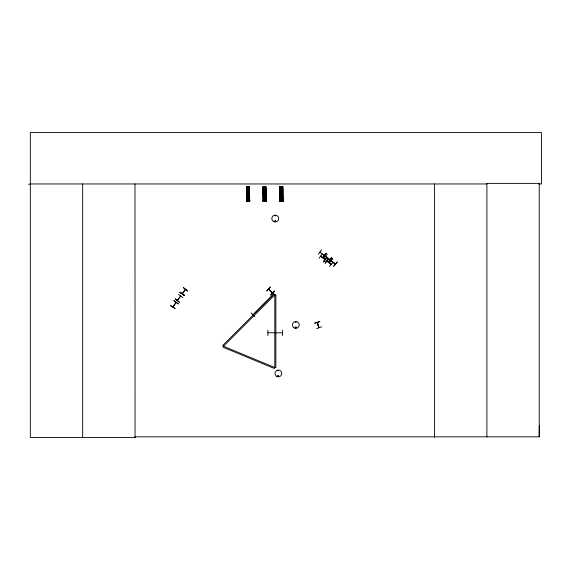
<?xml version="1.0" encoding="UTF-8"?>
<svg xmlns="http://www.w3.org/2000/svg" width="570" height="570" viewBox="0 0 570 570"><rect width="100%" height="100%" fill="white"/><g stroke="black" fill="none" stroke-linecap="round" stroke-linejoin="round"><path stroke-width="0.85" d="M538.835 183.96L541.5 183.96L541.5 132.568L30.338 132.568L30.338 437.432L135.061 437.432L134.99 436.834L539.227 436.834L539.305 425.811M317.155 322.698L318.965 327.721L317.141 322.584M319.001 327.672L317.34 322.57M274.947 215.638L275.495 215.866L275.004 215.581M275.723 221.089C274.042 222.72 275.545 219.087 275.581 221.438M278.103 370.607C278.965 369.638 278.367 371.747 278.117 370.457M277.846 375.986C279.4 374.262 278.374 377.967 277.946 375.737M278.017 375.886C278.815 377.141 278.595 375.053 278.146 375.751M295.609 322.171L296.129 321.95L295.638 322.235M296.193 327.472C294.747 328.356 296.664 326.275 295.873 327.8M172.781 306.817L173.13 306.325M321.081 256.614C319.905 255.552 325.983 260.312 324.565 259.336M325.555 256.5L329.724 259.806M326.774 261.081L327.322 261.16M325.634 256.557L329.852 259.834L329.375 259.457M331.184 264.259L327.023 260.925M335.388 263.896L335.032 263.582M264.772 201.239L264.394 201.288L264.751 200.69M268.506 289.225L272.353 293.065M272.524 292.887L268.648 289.061M295.417 327.209C295.723 329.424 297.07 325.969 295.395 327.351M176.094 302.627L172.966 306.931L175.902 302.442M180.754 296.144L177.405 300.383L177.954 300.041M182.201 293.607L182.77 293.343M185.492 289.489L185.2 289.959M177.391 300.305L180.519 296.001L180.398 296.642M253.408 314.498L253.044 314.825M253.215 314.305L252.966 314.59M175.239 298.894L179.486 302.321L175.232 298.901M180.049 292.196L184.473 295.374M182.215 293.685L185.328 289.353M182.336 293.842L185.564 289.446M175.068 308.463L170.466 305.527L175.026 308.52M178.424 303.789L173.985 300.632M182.842 297.647L178.46 294.405M187.651 290.949L183.39 287.544M321.608 249.781L318.402 254.199M320.604 252.581L320.205 252.026M322.214 253.885L319.058 258.331M323.838 255.196L324.416 255.296M322.777 257.626L326.14 253.337L322.812 257.647M322.99 257.79L326.111 253.315M323.639 258.345L327.244 254.206M326.033 256.913L325.712 256.308L329.923 259.642M323.61 261.901L326.738 257.433M323.382 261.723L326.767 257.455M323.589 261.887L327.038 257.626M328.284 258.645L325.164 263.119L328.519 258.83M325.128 263.098L328.448 258.73M328.227 261.901L331.619 257.633M328.463 262.086L331.59 257.612M329.139 262.613L332.481 258.31L329.36 262.784M329.332 262.763L332.688 258.474M331.526 260.903L331.22 260.59M330.707 263.81L331.07 264.409M329.446 266.482L333.03 262.364M333.707 266.19L337.248 262.043M337.226 262.029L333.642 266.147M251.035 312.844L254.861 316.728M274.377 291.014L270.6 294.947M270.743 295.089L274.569 291.213M273.308 294.59L273.5 294.056L273.344 294.569M275.752 295.83L271.662 292.218L275.196 295.288M252.952 314.654L273.465 294.106M275.424 221.409C275.901 220.006 274.191 221.495 275.317 221.402M295.524 327.13L296.001 327.002M267.95 332.766L282.449 332.794M319.77 321.565L314.576 323.219L319.784 321.601M316.599 328.641L321.715 326.774M326.966 260.932L331.142 264.202M331.142 260.604L335.338 263.896M330.999 264.38L326.852 261.138M335.196 264.045L331.028 260.754L335.231 264.124M247.943 201.267L248.207 200.562M281.309 201.267L281.338 200.683M267.886 330.165L267.864 335.616M282.471 330.165L282.506 335.616M249.532 186.689L246.39 186.732L246.561 201.488L249.696 201.438L249.468 186.689M246.611 188.228L249.339 188.2M263.105 188.228L265.834 188.2M279.977 188.228L282.706 188.2M246.625 189.226L249.346 189.197M263.119 189.226L265.841 189.197M279.991 189.226L282.713 189.197M246.639 190.722L249.368 190.694M263.133 190.722L265.855 190.694M280.005 190.722L282.734 190.694M246.653 192.054L249.375 192.026M263.148 192.054L265.869 192.026M280.02 192.054L282.741 192.026M246.667 193.551L249.389 193.522M263.162 193.551L265.884 193.522M280.034 193.551L282.756 193.522M246.739 199.977L249.468 199.942M263.233 199.977L265.962 199.942M246.29 200.412L249.924 200.369M280.105 199.977L282.834 199.942M246.29 200.526L249.924 200.483M262.784 200.412L266.418 200.369M262.784 200.526L266.418 200.483M279.656 200.412L283.29 200.369M279.656 200.526L283.29 200.483M263.041 201.488L266.19 201.438L266.012 186.689L262.877 186.732L263.105 201.488M279.913 201.488L283.062 201.438M281.267 201.481L281.694 201.474M28.5 184.174L30.338 184.167M30.338 183.96L486.908 183.96M175.959 302.392L175.795 303.048M320.953 256.165L325.121 259.471L320.86 256.087M183.269 287.708L187.672 290.921M179.885 292.417L184.31 295.602M173.864 300.796L178.289 303.974M324.337 255.581L320.155 252.268M282.991 201.438L282.898 186.689L279.756 186.732L279.977 201.488M282.485 186.689L282.635 201.445M282.385 189.297L282.371 186.689L282.335 189.297M282.421 191.028L282.52 201.445L282.349 191.036M282.157 186.696L282.342 201.445M282.036 189.297L282.007 186.696L281.986 189.297M282.057 191.036L282.171 201.452M282 191.036L282.1 201.452M281.901 201.452L281.067 201.459M280.711 186.725L280.725 189.326M280.647 186.725L280.668 189.326M280.518 186.725L280.625 201.481M280.347 186.725L280.376 189.333M280.511 201.481L280.397 191.064L280.44 201.481M280.298 186.725L280.312 189.333M280.112 186.732L280.326 201.481M279.991 186.732L280.155 201.481M279.963 186.732L280.098 201.488M265.812 186.689L265.976 201.445M265.67 186.689L265.777 201.445L265.599 186.689M265.435 186.696L265.591 201.445M265.314 186.696L265.413 201.445M265.136 186.696L265.164 189.297L265.086 186.696M265.185 191.036L265.299 201.452M265.121 191.036L265.242 201.452M265.029 201.452L264.195 201.459M263.867 189.326L263.825 186.725L263.796 189.326M263.874 191.064L263.995 201.474M263.817 191.064L263.931 201.474M263.646 186.725L263.782 201.481M263.639 201.481L263.475 186.725L263.568 201.481M263.312 186.732L263.404 201.481M249.346 186.689L249.503 201.445L249.318 186.689M249.119 186.689L249.268 201.445M249.005 186.689L249.154 201.445L248.94 186.696M248.819 186.696L248.919 201.445M248.641 186.696L248.67 189.297M248.805 201.452L248.691 191.036L248.734 201.452M248.591 186.696L248.606 189.304M248.534 201.452L247.701 201.459M247.344 186.725L247.359 189.326L247.28 186.725M247.387 191.064L247.487 201.474M247.323 191.064L247.437 201.474M247.131 186.725L247.259 201.481M246.981 186.725L247.145 201.481M246.917 186.725L247.088 201.481M246.817 186.732L246.91 201.481M246.789 201.481L246.625 186.732L246.732 201.488M539.227 436.834L539.227 183.369L486.908 183.369L486.908 436.834M434.582 183.96L434.582 437.432M134.983 183.96L135.061 437.432M82.664 183.96L82.664 437.432M247.437 192.639C248.199 194.94 249.218 190.986 247.437 192.639M263.931 192.639C264.694 194.94 265.713 190.986 263.931 192.639M280.803 192.639C281.566 194.94 282.585 190.986 280.803 192.639M223.44 346.254L223.034 347.23L274.398 368.505L274.804 367.529L274.804 294.889L274.056 294.141L222.692 345.506L223.44 346.254L274.804 367.529L275.859 367.529L275.859 294.889L274.804 294.889L223.44 346.254M270.301 286.995L266.667 291.063L270.28 286.974M248.32 200.64L247.893 200.647L248.32 200.661M281.687 200.64L281.259 200.647L281.687 200.661M184.466 295.381L180.027 292.225L184.431 295.438M282.87 201.445L282.713 186.689L282.848 201.445M280.853 201.474L280.761 191.064L280.803 201.474M263.283 201.481L263.119 186.732L263.255 201.481M294.177 327.864A3.391 3.391 0 0 0 299.264 324.929A3.391 3.391 0 0 0 294.177 321.993A3.391 3.391 0 0 0 294.177 327.864M276.671 376.378A3.399 3.399 0 0 0 281.772 373.435A3.399 3.399 0 0 0 276.671 370.493A3.399 3.399 0 0 0 276.671 376.378M273.514 221.523A3.449 3.449 0 0 0 278.68 218.545A3.449 3.449 0 0 0 273.514 215.56A3.449 3.449 0 0 0 273.514 221.523"/></g></svg>
